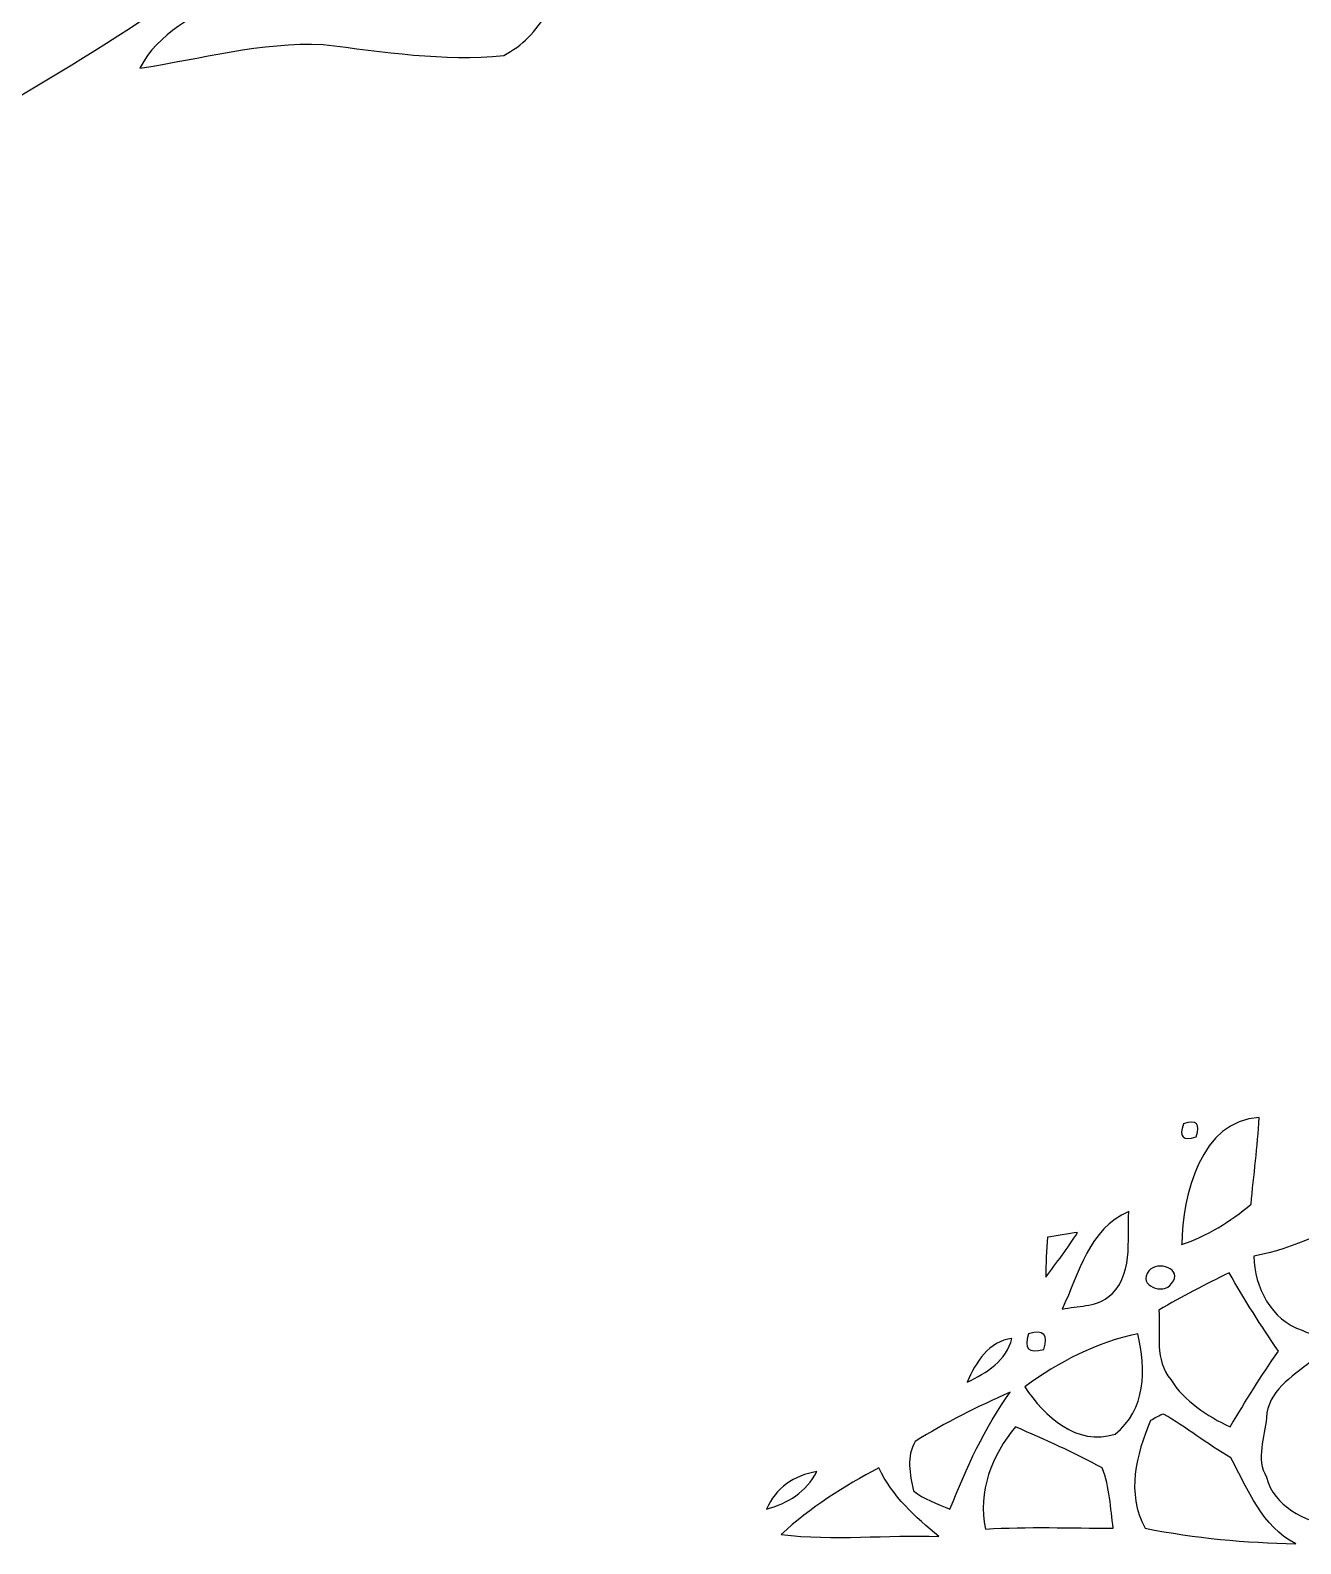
# Model space of a CAD drawing. Extents: x -110 to 93, y -182 to 230.
# Drawn here: x -37.7 to 9.5, y 69.1 to 125.3 of the extents above; entities that cross this region are included whole.
import ezdxf

# ---------------------------------------------------------------- set-up
doc = ezdxf.new("R2010")
doc.units = 0
doc.header["$MEASUREMENT"] = 0
doc.layers.add('LAAG_1', color=7, linetype='CONTINUOUS')

msp = doc.modelspace()

# ---------------------------------------------------------------- linework, layer by layer
at = {"layer": 'LAAG_1', "color": 250}
for points, knots in [([(-30.4688, 141.6758), (-28.7413, 144.3863), (-25.9625, 146.3514), (-23.0823, 147.7404), (-23.0823, 147.7404), (-20.8459, 146.3176), (-18.6099, 144.9283), (-16.2381, 143.7764), (-16.2381, 143.7764), (-16.4752, 143.4036), (-16.7125, 143.0309), (-16.9492, 142.6585), (-16.9492, 142.6585), (-17.5933, 143.2004), (-18.2713, 143.6409), (-19.0502, 143.8777), (-19.0502, 143.8777), (-19.186, 143.2684), (-19.2539, 142.6585), (-19.2876, 142.0482), (-19.2876, 142.0482), (-20.5749, 141.1673), (-21.9645, 140.3203), (-22.7437, 138.9309), (-22.7437, 138.9309), (-23.7936, 137.4065), (-24.065, 135.4752), (-25.2171, 134.0177), (-25.2171, 134.0177), (-25.6578, 134.7636), (-26.0979, 135.5088), (-26.5386, 136.2541), (-26.5386, 136.2541), (-26.6404, 136.1192), (-26.8774, 135.8471), (-26.9787, 135.6783), (-26.9787, 135.6783), (-27.7922, 134.0861), (-27.5212, 132.2562), (-27.4536, 130.5283), (-27.4536, 130.5283), (-29.0799, 129.1726), (-30.4688, 127.5126), (-32.3668, 126.5296), (-32.3668, 126.5296), (-36.7712, 123.4128), (-41.6845, 121.0749), (-45.9198, 117.7539), (-45.9198, 117.7539), (-47.7835, 116.3984), (-50.3246, 115.0771), (-50.4266, 112.5023), (-50.4266, 112.5023), (-50.7311, 110.9435), (-48.8337, 110.5705), (-47.9867, 109.6896), (-47.9867, 109.6896), (-46.5974, 108.4699), (-47.0376, 106.4369), (-47.6817, 104.9466), (-47.6817, 104.9466), (-49.613, 102.54), (-52.188, 100.7783), (-54.6619, 99.0168), (-54.6619, 99.0168), (-56.4235, 97.9318), (-58.2535, 96.9834), (-59.9811, 95.8317), (-59.9811, 95.8317), (-60.9638, 95.1882), (-61.4719, 93.7648), (-60.93, 92.6802), (-60.93, 92.6802), (-60.7266, 92.0367), (-60.2183, 91.3928), (-60.5572, 90.7153), (-60.5572, 90.7153), (-61.9126, 88.5805), (-64.0809, 87.1912), (-66.0465, 85.6667), (-66.0465, 85.6667), (-68.6212, 83.8707), (-70.8579, 81.6683), (-73.1619, 79.5679), (-73.1619, 79.5679), (-74.5173, 78.2128), (-75.7034, 76.6875), (-77.1598, 75.4001), (-77.1598, 75.4001), (-75.7706, 78.2802), (-73.3312, 80.4147), (-71.027, 82.5155), (-71.027, 82.5155), (-70.0106, 83.5315), (-68.6555, 84.2095), (-67.7065, 85.294), (-67.7065, 85.294), (-65.7415, 86.8187), (-63.6407, 88.3092), (-62.2857, 90.4445), (-62.2857, 90.4445), (-61.8107, 91.5963), (-62.8277, 92.511), (-62.9633, 93.5613), (-62.9633, 93.5613), (-62.8276, 94.7814), (-61.8785, 95.7298), (-60.9638, 96.5094), (-60.9638, 96.5094), (-57.3721, 99.5588), (-53.1374, 102.032), (-50.3581, 105.929), (-50.3581, 105.929), (-50.0195, 107.4534), (-51.8157, 107.9616), (-52.8319, 108.6057), (-52.8319, 108.6057), (-53.5773, 108.979), (-54.3225, 109.5882), (-54.3571, 110.537), (-54.3571, 110.537), (-54.5259, 111.8246), (-54.7631, 113.2139), (-54.2551, 114.4674), (-54.2551, 114.4674), (-52.0188, 118.3299), (-48.0205, 120.6683), (-44.2252, 122.8364), (-44.2252, 122.8364), (-41.6504, 124.1241), (-39.2106, 125.6825), (-36.7712, 127.207), (-36.7712, 127.207), (-35.3479, 128.5289), (-33.8237, 129.8503), (-33.0442, 131.6801), (-33.0442, 131.6801), (-31.926, 134.2214), (-32.4678, 137.1352), (-31.3496, 139.7103), (-31.3496, 139.7103), (-30.7743, 140.083), (-30.0626, 140.0153), (-29.4186, 140.1844), (-29.4186, 140.1844), (-29.7573, 140.6928), (-30.1644, 141.1335), (-30.4688, 141.6755), (-30.4688, 141.6755), (-30.4688, 141.6755), (-30.4688, 141.6758), (-30.4688, 141.6758)], [0, 0, 0, 0, 0.0263158, 0.0263158, 0.0263158, 0.0263158, 0.0526316, 0.0526316, 0.0526316, 0.0526316, 0.0789474, 0.0789474, 0.0789474, 0.0789474, 0.1052632, 0.1052632, 0.1052632, 0.1052632, 0.1315789, 0.1315789, 0.1315789, 0.1315789, 0.1578947, 0.1578947, 0.1578947, 0.1578947, 0.1842105, 0.1842105, 0.1842105, 0.1842105, 0.2105263, 0.2105263, 0.2105263, 0.2105263, 0.2368421, 0.2368421, 0.2368421, 0.2368421, 0.2631579, 0.2631579, 0.2631579, 0.2631579, 0.2894737, 0.2894737, 0.2894737, 0.2894737, 0.3157895, 0.3157895, 0.3157895, 0.3157895, 0.3421053, 0.3421053, 0.3421053, 0.3421053, 0.3684211, 0.3684211, 0.3684211, 0.3684211, 0.3947368, 0.3947368, 0.3947368, 0.3947368, 0.4210526, 0.4210526, 0.4210526, 0.4210526, 0.4473684, 0.4473684, 0.4473684, 0.4473684, 0.4736842, 0.4736842, 0.4736842, 0.4736842, 0.5, 0.5, 0.5, 0.5, 0.5263158, 0.5263158, 0.5263158, 0.5263158, 0.5526316, 0.5526316, 0.5526316, 0.5526316, 0.5789474, 0.5789474, 0.5789474, 0.5789474, 0.6052632, 0.6052632, 0.6052632, 0.6052632, 0.6315789, 0.6315789, 0.6315789, 0.6315789, 0.6578947, 0.6578947, 0.6578947, 0.6578947, 0.6842105, 0.6842105, 0.6842105, 0.6842105, 0.7105263, 0.7105263, 0.7105263, 0.7105263, 0.7368421, 0.7368421, 0.7368421, 0.7368421, 0.7631579, 0.7631579, 0.7631579, 0.7631579, 0.7894737, 0.7894737, 0.7894737, 0.7894737, 0.8157895, 0.8157895, 0.8157895, 0.8157895, 0.8421053, 0.8421053, 0.8421053, 0.8421053, 0.8684211, 0.8684211, 0.8684211, 0.8684211, 0.8947368, 0.8947368, 0.8947368, 0.8947368, 0.9210526, 0.9210526, 0.9210526, 0.9210526, 0.9473684, 0.9473684, 0.9473684, 0.9473684, 0.9736842, 0.9736842, 0.9736842, 0.9736842, 1, 1, 1, 1]), ([(-19.3555, 128.7662), (-18.9828, 129.342), (-18.8133, 129.9519), (-18.5421, 130.5619), (-18.5421, 130.5619), (-18.3731, 129.0373), (-18.2036, 127.4784), (-18.5421, 125.9537), (-18.5421, 125.9537), (-18.9151, 125.3102), (-19.4569, 124.7338), (-20.1346, 124.3949), (-20.1346, 124.3949), (-22.3708, 124.1579), (-24.6068, 124.5304), (-26.8439, 124.8015), (-26.8439, 124.8015), (-29.1475, 124.9036), (-31.384, 124.2597), (-33.6539, 123.9207), (-33.6539, 123.9207), (-32.9764, 125.2424), (-31.587, 125.8518), (-30.4013, 126.5973), (-30.4013, 126.5973), (-29.3846, 127.3095), (-28.6053, 128.7661), (-27.1825, 128.4947), (-27.1825, 128.4947), (-26.437, 128.4949), (-25.8271, 128.0207), (-25.1157, 127.8512), (-25.1157, 127.8512), (-23.1503, 127.6483), (-21.0495, 127.6482), (-19.3555, 128.7661), (-19.3555, 128.7661), (-19.3555, 128.7661), (-19.3555, 128.7662), (-19.3555, 128.7662)], [0, 0, 0, 0, 0.1, 0.1, 0.1, 0.1, 0.2, 0.2, 0.2, 0.2, 0.3, 0.3, 0.3, 0.3, 0.4, 0.4, 0.4, 0.4, 0.5, 0.5, 0.5, 0.5, 0.6, 0.6, 0.6, 0.6, 0.7, 0.7, 0.7, 0.7, 0.8, 0.8, 0.8, 0.8, 0.9, 0.9, 0.9, 0.9, 1, 1, 1, 1]), ([(5.1083, 84.7182), (5.5827, 84.8871), (5.7519, 84.7181), (5.5827, 84.2437), (5.5827, 84.2437), (5.0746, 84.0743), (4.9386, 84.2437), (5.1083, 84.7181), (5.1083, 84.7181), (5.1083, 84.7181), (5.1083, 84.7182), (5.1083, 84.7182)], [0, 0, 0, 0, 0.3333333, 0.3333333, 0.3333333, 0.3333333, 0.6666667, 0.6666667, 0.6666667, 0.6666667, 1, 1, 1, 1]), ([(5.0406, 80.2452), (5.0746, 82.0751), (5.7519, 84.8534), (7.9207, 84.9554), (7.9207, 84.9554), (7.853, 83.8707), (7.7173, 82.8202), (7.616, 81.7363), (7.616, 81.7363), (6.8363, 81.0927), (5.9893, 80.5499), (5.0404, 80.2452), (5.0404, 80.2452), (5.0404, 80.2452), (5.0406, 80.2452), (5.0406, 80.2452)], [0, 0, 0, 0, 0.25, 0.25, 0.25, 0.25, 0.5, 0.5, 0.5, 0.5, 0.75, 0.75, 0.75, 0.75, 1, 1, 1, 1]), ([(7.7174, 79.8052), (9.2426, 80.1096), (10.631, 80.7538), (11.9188, 81.6341), (11.9188, 81.6341), (11.6825, 80.1096), (11.7159, 78.6186), (12.0538, 77.128), (12.0538, 77.128), (11.2412, 76.9249), (10.3269, 76.6538), (9.5126, 77.0601), (9.5126, 77.0601), (8.3621, 77.4327), (7.7509, 78.6527), (7.7173, 79.805), (7.7173, 79.805), (7.7173, 79.805), (7.7174, 79.8052), (7.7174, 79.8052)], [0, 0, 0, 0, 0.2, 0.2, 0.2, 0.2, 0.4, 0.4, 0.4, 0.4, 0.6, 0.6, 0.6, 0.6, 0.8, 0.8, 0.8, 0.8, 1, 1, 1, 1]), ([(0.6026, 77.8398), (1.2464, 79.1955), (1.5845, 80.8216), (3.075, 81.4649), (3.075, 81.4649), (3.0079, 80.4149), (3.2789, 79.0255), (2.296, 78.2802), (2.296, 78.2802), (1.8215, 77.9075), (1.1779, 77.9752), (0.6026, 77.8396), (0.6026, 77.8396), (0.6026, 77.8396), (0.6026, 77.8398), (0.6026, 77.8398)], [0, 0, 0, 0, 0.25, 0.25, 0.25, 0.25, 0.5, 0.5, 0.5, 0.5, 0.75, 0.75, 0.75, 0.75, 1, 1, 1, 1]), ([(0.06, 80.5163), (0.3317, 80.5501), (0.8728, 80.6514), (1.1779, 80.6858), (1.1779, 80.6858), (0.8049, 80.1096), (0.3983, 79.5679), (-0.0079, 79.0255), (-0.0079, 79.0255), (-0.0079, 79.5339), (0.0258, 80.0417), (0.06, 80.5163), (0.06, 80.5163), (0.06, 80.5163), (0.06, 80.5163), (0.06, 80.5163)], [0, 0, 0, 0, 0.25, 0.25, 0.25, 0.25, 0.5, 0.5, 0.5, 0.5, 0.75, 0.75, 0.75, 0.75, 1, 1, 1, 1]), ([(3.8212, 79.2624), (4.1263, 79.6693), (5.1425, 79.3301), (4.668, 78.7881), (4.668, 78.7881), (4.3629, 78.3477), (3.3803, 78.7204), (3.8212, 79.2622), (3.8212, 79.2622), (3.8212, 79.2622), (3.8212, 79.2624), (3.8212, 79.2624)], [0, 0, 0, 0, 0.3333333, 0.3333333, 0.3333333, 0.3333333, 0.6666667, 0.6666667, 0.6666667, 0.6666667, 1, 1, 1, 1]), ([(4.1932, 77.8057), (5.0406, 78.3142), (5.9216, 78.754), (6.8027, 79.1953), (6.8027, 79.1953), (7.3785, 78.1785), (7.9884, 77.2295), (8.632, 76.2808), (8.632, 76.2808), (7.9885, 75.3661), (7.4121, 74.4175), (6.8363, 73.4684), (6.8363, 73.4684), (5.9895, 73.8754), (5.1425, 74.4175), (4.6338, 75.2307), (4.6338, 75.2307), (4.0239, 75.9419), (4.2614, 76.9249), (4.1931, 77.8057), (4.1931, 77.8057), (4.1931, 77.8057), (4.1932, 77.8057), (4.1932, 77.8057)], [0, 0, 0, 0, 0.1666667, 0.1666667, 0.1666667, 0.1666667, 0.3333333, 0.3333333, 0.3333333, 0.3333333, 0.5, 0.5, 0.5, 0.5, 0.6666667, 0.6666667, 0.6666667, 0.6666667, 0.8333333, 0.8333333, 0.8333333, 0.8333333, 1, 1, 1, 1]), ([(-0.6519, 76.9249), (-0.0756, 77.0941), (0.0936, 76.8907), (-0.0756, 76.3484), (-0.0756, 76.3484), (-0.6519, 76.1792), (-0.8217, 76.3828), (-0.6519, 76.9249), (-0.6519, 76.9249), (-0.6519, 76.9249), (-0.6519, 76.9249), (-0.6519, 76.9249)], [0, 0, 0, 0, 0.3333333, 0.3333333, 0.3333333, 0.3333333, 0.6666667, 0.6666667, 0.6666667, 0.6666667, 1, 1, 1, 1]), ([(-2.922, 75.1288), (-2.6167, 75.8741), (-2.1083, 76.6538), (-1.2619, 76.7555), (-1.2619, 76.7555), (-1.4647, 75.9419), (-2.2096, 75.4677), (-2.922, 75.1288)], [0, 0, 0, 0, 0.5, 0.5, 0.5, 0.5, 1, 1, 1, 1]), ([(-0.7869, 74.9595), (0.4661, 75.8741), (1.8892, 76.6196), (3.4139, 76.9249), (3.4139, 76.9249), (3.7192, 75.6036), (3.7192, 74.1124), (2.5675, 73.1975), (2.5675, 73.1975), (1.1438, 72.7571), (-0.0419, 73.8414), (-0.787, 74.9595), (-0.787, 74.9595), (-0.787, 74.9595), (-0.7869, 74.9595), (-0.7869, 74.9595)], [0, 0, 0, 0, 0.25, 0.25, 0.25, 0.25, 0.5, 0.5, 0.5, 0.5, 0.75, 0.75, 0.75, 0.75, 1, 1, 1, 1]), ([(8.1919, 73.8075), (8.226, 74.7902), (9.1411, 75.3325), (9.8184, 75.8741), (9.8184, 75.8741), (10.9028, 75.9761), (11.9865, 76.0096), (13.1056, 76.1114), (13.1056, 76.1114), (12.9359, 74.5529), (13.1387, 73.062), (13.9856, 71.7406), (13.9856, 71.7406), (12.9019, 71.7744), (11.7838, 71.8763), (10.6652, 71.8085), (10.6652, 71.8085), (10.6311, 71.1306), (10.631, 70.4531), (10.5974, 69.7413), (10.5974, 69.7413), (9.6145, 70.013), (8.4628, 70.4867), (8.1917, 71.6049), (8.1917, 71.6049), (7.7856, 72.283), (8.1239, 73.0962), (8.1917, 73.8075), (8.1917, 73.8075), (8.1917, 73.8075), (8.1919, 73.8075), (8.1919, 73.8075)], [0, 0, 0, 0, 0.125, 0.125, 0.125, 0.125, 0.25, 0.25, 0.25, 0.25, 0.375, 0.375, 0.375, 0.375, 0.5, 0.5, 0.5, 0.5, 0.625, 0.625, 0.625, 0.625, 0.75, 0.75, 0.75, 0.75, 0.875, 0.875, 0.875, 0.875, 1, 1, 1, 1]), ([(-4.8534, 72.9263), (-3.7353, 73.6385), (-2.549, 74.214), (-1.3292, 74.7564), (-1.3292, 74.7564), (-2.2773, 73.4351), (-2.9558, 71.944), (-3.5657, 70.4189), (-3.5657, 70.4189), (-4.0401, 70.6227), (-4.5487, 70.7916), (-4.9207, 71.0972), (-4.9207, 71.0972), (-5.0567, 71.7069), (-5.1923, 72.3841), (-4.8534, 72.9263), (-4.8534, 72.9263), (-4.8534, 72.9263), (-4.8534, 72.9263), (-4.8534, 72.9263)], [0, 0, 0, 0, 0.2, 0.2, 0.2, 0.2, 0.4, 0.4, 0.4, 0.4, 0.6, 0.6, 0.6, 0.6, 0.8, 0.8, 0.8, 0.8, 1, 1, 1, 1]), ([(3.8889, 73.706), (4.0239, 73.7737), (4.2273, 73.909), (4.3627, 73.943), (4.3627, 73.943), (5.2102, 73.4686), (5.9893, 72.8248), (6.8698, 72.3167), (6.8698, 72.3167), (7.514, 71.1306), (8.0226, 69.7751), (9.2756, 69.1312), (9.2756, 69.1312), (7.4121, 69.1652), (5.5485, 69.335), (3.685, 69.7072), (3.685, 69.7072), (2.9732, 71.0287), (3.3467, 72.4179), (3.8889, 73.7059), (3.8889, 73.7059), (3.8889, 73.7059), (3.8889, 73.706), (3.8889, 73.706)], [0, 0, 0, 0, 0.1666667, 0.1666667, 0.1666667, 0.1666667, 0.3333333, 0.3333333, 0.3333333, 0.3333333, 0.5, 0.5, 0.5, 0.5, 0.6666667, 0.6666667, 0.6666667, 0.6666667, 0.8333333, 0.8333333, 0.8333333, 0.8333333, 1, 1, 1, 1]), ([(-2.2443, 69.6738), (-2.549, 71.0628), (-2.0075, 72.4179), (-1.1264, 73.4684), (-1.1264, 73.4684), (-0.0419, 72.9941), (1.0419, 72.5201), (2.0926, 71.944), (2.0926, 71.944), (2.3639, 71.2324), (2.3973, 70.4531), (2.4992, 69.7072), (2.4992, 69.7072), (0.9068, 69.7072), (-0.6856, 69.7751), (-2.2443, 69.6736), (-2.2443, 69.6736), (-2.2443, 69.6736), (-2.2443, 69.6738), (-2.2443, 69.6738)], [0, 0, 0, 0, 0.2, 0.2, 0.2, 0.2, 0.4, 0.4, 0.4, 0.4, 0.6, 0.6, 0.6, 0.6, 0.8, 0.8, 0.8, 0.8, 1, 1, 1, 1]), ([(-9.8342, 69.4704), (-8.749, 70.4867), (-7.4962, 71.2663), (-6.2083, 71.944), (-6.2083, 71.944), (-5.7002, 70.8936), (-4.8534, 70.1139), (-3.9723, 69.403), (-3.9723, 69.403), (-5.9036, 69.4704), (-7.8688, 69.2331), (-9.8342, 69.4702), (-9.8342, 69.4702), (-9.8342, 69.4702), (-9.8342, 69.4704), (-9.8342, 69.4704)], [0, 0, 0, 0, 0.25, 0.25, 0.25, 0.25, 0.5, 0.5, 0.5, 0.5, 0.75, 0.75, 0.75, 0.75, 1, 1, 1, 1]), ([(-10.3764, 70.419), (-10.0375, 71.1985), (-9.3596, 71.6726), (-8.5135, 71.8085), (-8.5135, 71.8085), (-8.8856, 71.0628), (-9.5968, 70.6227), (-10.3766, 70.4189), (-10.3766, 70.4189), (-10.3766, 70.4189), (-10.3764, 70.419), (-10.3764, 70.419)], [0, 0, 0, 0, 0.3333333, 0.3333333, 0.3333333, 0.3333333, 0.6666667, 0.6666667, 0.6666667, 0.6666667, 1, 1, 1, 1])]:
    msp.add_open_spline(points, degree=3, knots=knots, dxfattribs=at)

doc.saveas('drawing.dxf')
